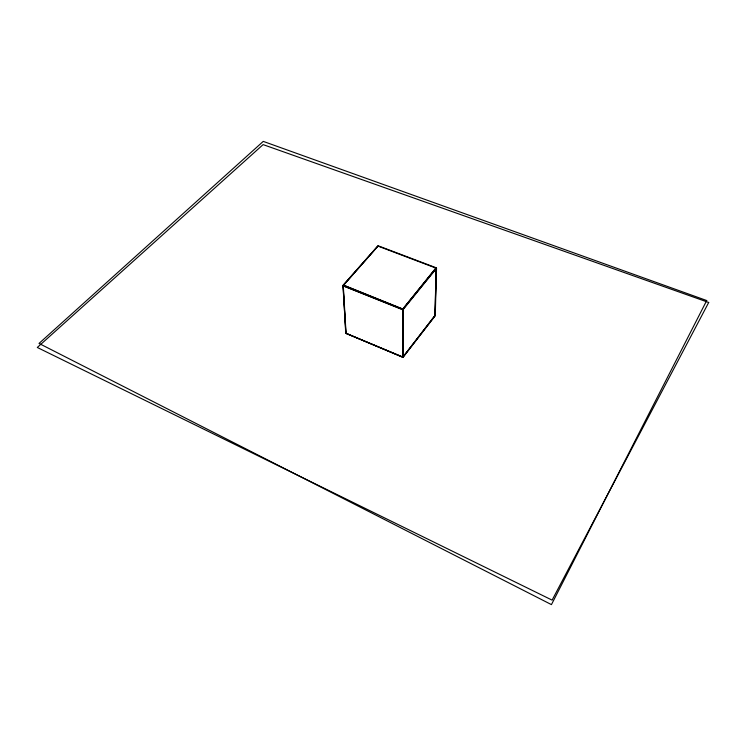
<?xml version="1.0" encoding="UTF-8"?>
<svg xmlns="http://www.w3.org/2000/svg" width="746" height="746" viewBox="0 0 746 746"><rect width="100%" height="100%" fill="white"/><g stroke="black" fill="none" stroke-linecap="round" stroke-linejoin="round"><path stroke-width="1.12" d="M434.797 315.735L402.831 357.213L346.032 333.294L343.263 285.457L378.222 245.807L436.317 267.833L434.946 315.679L402.831 357.213M436.214 268.206L402.868 309.385L403.278 357.054L435.244 315.791L436.531 268.318L377.784 246.031L342.964 285.326L345.864 332.875M402.56 357.194L402.616 309.431L343.132 285.83L345.734 333.257L402.56 357.194L402.616 309.431M435.039 315.306L436.074 267.758L402.709 309.189L343.393 285.121L402.709 308.937M402.709 309.189L436.065 268.019M403.278 357.054L403.185 309.515L436.531 268.318M345.734 333.257L402.821 356.98M343.412 285.382L378.222 245.807M343.132 285.83L402.439 309.655M706.714 300.535L551.443 604.614L39.025 343.43L263.254 141.386L706.714 300.535M708.7 302.475L552.115 600.129L37.3 347.468L263.105 144.612L708.7 302.475"/></g></svg>
